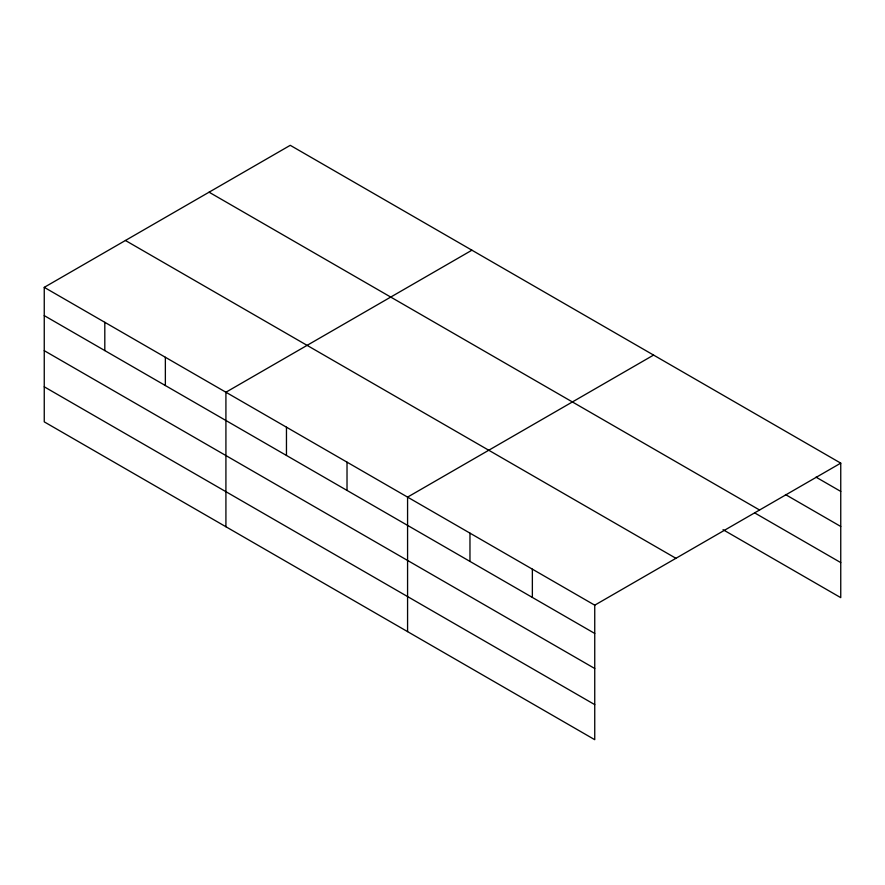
<?xml version="1.0" encoding="UTF-8"?>
<svg xmlns="http://www.w3.org/2000/svg" width="885" height="885" viewBox="0 0 885 885"><rect width="100%" height="100%" fill="white"/><g stroke="black" fill="none" stroke-linecap="round" stroke-linejoin="round"><path stroke-width="1.33" d="M44.25 287.348L594.742 605.174L594.742 739.683L44.25 421.857L44.25 287.348L290.258 145.317L840.75 463.143L840.75 597.652L723.034 529.684M471.915 250.201L225.918 392.232L225.918 526.73M653.584 355.084L407.576 497.116L407.576 631.613M594.742 605.174L840.75 463.143M816.025 477.148L840.75 491.418M785.426 494.527L840.75 526.475M209.07 192.189L759.573 510.014M754.817 512.979L840.75 562.594M125.427 240.477L675.93 558.302M44.25 315.613L594.742 633.45M44.25 350.67L594.742 668.507M44.25 386.8L594.742 704.626M532.361 569.155L532.361 597.419M469.968 533.135L469.968 561.4M347.02 462.158L347.02 490.423M286.463 427.19L286.463 455.465M165.362 357.274L165.362 385.539M104.806 322.306L104.806 350.582"/></g></svg>
